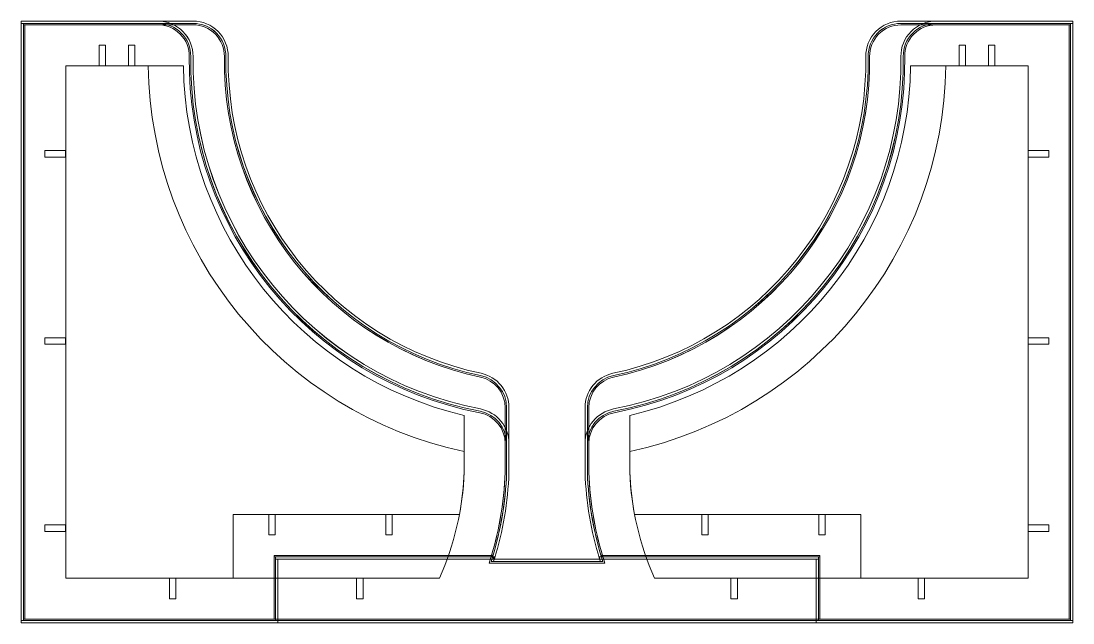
# Model space of a CAD drawing. Header units: millimetres. Extents: x -180 to 180, y -103 to 103.
import ezdxf

# ---------------------------------------------------------------- set-up
doc = ezdxf.new("R2010")
doc.units = ezdxf.units.MM
doc.header["$MEASUREMENT"] = 0
doc.layers.add('Layer 1', color=7, linetype='Continuous')

msp = doc.modelspace()

# ---------------------------------------------------------------- linework, layer by layer
at = {"layer": 'Layer 1', "color": 220, "lineweight": 9}
for points, knots in [([(-179.8, -102.9), (-179.8, -102.9), (-92, -102.9), (-92, -102.9), (-92, -102.9), (-92, -81.1), (-92, -81.1), (-92, -81.1), (-18, -81.1), (-18, -81.1), (-15.044, -71.5041), (-13.3629, -61.5636), (-13, -51.5292), (-13, -51.5292), (-13, -43.9), (-13, -43.9), (-13, -43.9), (-13, -41.5292), (-13, -41.5292), (-13.0025, -35.7686), (-17.0859, -30.8235), (-22.7444, -29.7431), (-80.3464, -18.7457), (-121.7565, 32.1001), (-120.9889, 90.7376), (-120.9475, 93.9501), (-122.1952, 97.0453), (-124.4531, 99.3309), (-126.711, 101.6166), (-129.775, 102.9021), (-132.9878, 102.9), (-132.9878, 102.9), (-179.8, 102.9), (-179.8, 102.9), (-179.8, 102.9), (-179.8, -102.9), (-179.8, -102.9)], [0, 0, 0, 0, 0.08333333, 0.08333333, 0.08333333, 0.16666667, 0.16666667, 0.16666667, 0.25, 0.25, 0.25, 0.33333333, 0.33333333, 0.33333333, 0.41666667, 0.41666667, 0.41666667, 0.5, 0.5, 0.5, 0.58333333, 0.58333333, 0.58333333, 0.66666667, 0.66666667, 0.66666667, 0.75, 0.75, 0.75, 0.83333333, 0.83333333, 0.83333333, 0.91666667, 0.91666667, 0.91666667, 1, 1, 1, 1]), ([(13, -51.5292), (13.3632, -61.5636), (15.0438, -71.5041), (18, -81.1), (18, -81.1), (-18, -81.1), (-18, -81.1), (-15.044, -71.5041), (-13.3629, -61.5636), (-13, -51.5292), (-13, -51.5292), (-13, -43.9), (-13, -43.9), (-13, -43.9), (-13, -29.2892), (-13, -29.2892), (-13.0024, -23.6144), (-16.9678, -18.7183), (-22.5207, -17.5481), (-73.5028, -6.8051), (-109.7406, 38.6253), (-108.9879, 90.7215), (-108.9422, 93.9368), (-110.188, 97.036), (-112.4463, 99.3252), (-114.7045, 101.6144), (-117.771, 102.9021), (-120.9866, 102.9), (-120.9866, 102.9), (-179.8, 102.9), (-179.8, 102.9), (-179.8, 102.9), (-179.8, -102.9), (-179.8, -102.9), (-179.8, -102.9), (179.8, -102.9), (179.8, -102.9), (179.8, -102.9), (179.8, 102.9), (179.8, 102.9), (179.8, 102.9), (120.9866, 102.9), (120.9866, 102.9), (117.771, 102.8979), (114.6906, 101.6062), (112.4353, 99.3141), (110.18, 97.022), (108.938, 93.9367), (108.9879, 90.7215), (109.7853, 38.6259), (73.4935, -6.7614), (22.5207, -17.5481), (16.9688, -18.7229), (12.9976, -23.6144), (13, -29.2892), (13, -29.2892), (13, -43.9), (13, -43.9), (13, -43.9), (13, -51.5292), (13, -51.5292)], [0, 0, 0, 0, 0.05, 0.05, 0.05, 0.1, 0.1, 0.1, 0.15, 0.15, 0.15, 0.2, 0.2, 0.2, 0.25, 0.25, 0.25, 0.3, 0.3, 0.3, 0.35, 0.35, 0.35, 0.4, 0.4, 0.4, 0.45, 0.45, 0.45, 0.5, 0.5, 0.5, 0.55, 0.55, 0.55, 0.6, 0.6, 0.6, 0.65, 0.65, 0.65, 0.7, 0.7, 0.7, 0.75, 0.75, 0.75, 0.8, 0.8, 0.8, 0.85, 0.85, 0.85, 0.9, 0.9, 0.9, 0.95, 0.95, 0.95, 1, 1, 1, 1]), ([(13.8, -51.5147), (14.1749, -61.8372), (15.9537, -72.058), (19.089, -81.9), (19.089, -81.9), (-19.089, -81.9), (-19.089, -81.9), (-15.954, -72.0579), (-14.1747, -61.8372), (-13.8, -51.5147), (-13.8, -51.5147), (-13.8, -43.9), (-13.8, -43.9), (-13.8, -43.9), (-13.8, -29.2892), (-13.8, -29.2892), (-13.8022, -23.9927), (-17.5033, -19.423), (-22.686, -18.3308), (-74.0422, -7.509), (-110.5461, 38.2548), (-109.7879, 90.7334), (-109.7452, 93.7343), (-110.9079, 96.627), (-113.0156, 98.7635), (-115.1234, 100.9001), (-117.9854, 102.102), (-120.9866, 102.1), (-120.9866, 102.1), (-179, 102.1), (-179, 102.1), (-179, 102.1), (-179, -102.1), (-179, -102.1), (-179, -102.1), (179, -102.1), (179, -102.1), (179, -102.1), (179, 102.1), (179, 102.1), (179, 102.1), (120.9866, 102.1), (120.9866, 102.1), (117.9854, 102.098), (115.1103, 100.8924), (113.0054, 98.7531), (110.9004, 96.6139), (109.7413, 93.7343), (109.7879, 90.7334), (110.5911, 38.2555), (74.0329, -7.465), (22.686, -18.3308), (17.5042, -19.4273), (13.7978, -23.9927), (13.8, -29.2892), (13.8, -29.2892), (13.8, -43.9), (13.8, -43.9), (13.8, -43.9), (13.8, -51.5147), (13.8, -51.5147)], [0, 0, 0, 0, 0.05, 0.05, 0.05, 0.1, 0.1, 0.1, 0.15, 0.15, 0.15, 0.2, 0.2, 0.2, 0.25, 0.25, 0.25, 0.3, 0.3, 0.3, 0.35, 0.35, 0.35, 0.4, 0.4, 0.4, 0.45, 0.45, 0.45, 0.5, 0.5, 0.5, 0.55, 0.55, 0.55, 0.6, 0.6, 0.6, 0.65, 0.65, 0.65, 0.7, 0.7, 0.7, 0.75, 0.75, 0.75, 0.8, 0.8, 0.8, 0.85, 0.85, 0.85, 0.9, 0.9, 0.9, 0.95, 0.95, 0.95, 1, 1, 1, 1]), ([(-179, -102.1), (-179, -102.1), (-92.8, -102.1), (-92.8, -102.1), (-92.8, -102.1), (-92.8, -80.3), (-92.8, -80.3), (-92.8, -80.3), (-18.5923, -80.3), (-18.5923, -80.3), (-15.765, -70.9498), (-14.1543, -61.2766), (-13.8, -51.5147), (-13.8, -51.5147), (-13.8, -43.9), (-13.8, -43.9), (-13.8, -43.9), (-13.8, -41.5292), (-13.8, -41.5292), (-13.8023, -36.1526), (-17.6135, -31.5372), (-22.8947, -30.5289), (-80.8776, -19.4587), (-122.5615, 31.7233), (-121.7888, 90.7484), (-121.7502, 93.7468), (-122.9148, 96.6356), (-125.0221, 98.7689), (-127.1294, 100.9021), (-129.9892, 102.1019), (-132.9878, 102.1), (-132.9878, 102.1), (-179, 102.1), (-179, 102.1), (-179, 102.1), (-179, -102.1), (-179, -102.1)], [0, 0, 0, 0, 0.08333333, 0.08333333, 0.08333333, 0.16666667, 0.16666667, 0.16666667, 0.25, 0.25, 0.25, 0.33333333, 0.33333333, 0.33333333, 0.41666667, 0.41666667, 0.41666667, 0.5, 0.5, 0.5, 0.58333333, 0.58333333, 0.58333333, 0.66666667, 0.66666667, 0.66666667, 0.75, 0.75, 0.75, 0.83333333, 0.83333333, 0.83333333, 0.91666667, 0.91666667, 0.91666667, 1, 1, 1, 1]), ([(-178.5, -101.6), (-178.5, -101.6), (-93.3, -101.6), (-93.3, -101.6), (-93.3, -101.6), (-93.3, -79.8), (-93.3, -79.8), (-93.3, -79.8), (-18.9641, -79.8), (-18.9641, -79.8), (-16.2161, -70.6036), (-14.6489, -61.0974), (-14.3, -51.5056), (-14.3, -51.5056), (-14.3, -43.9), (-14.3, -43.9), (-14.3, -43.9), (-14.3, -41.5292), (-14.3, -41.5292), (-14.3022, -36.3926), (-17.9433, -31.9833), (-22.9887, -31.0199), (-81.2096, -19.9044), (-123.0646, 31.4877), (-122.2888, 90.7552), (-122.2519, 93.6197), (-123.3644, 96.3795), (-125.3777, 98.4176), (-127.3909, 100.4556), (-130.1231, 101.6019), (-132.9878, 101.6), (-132.9878, 101.6), (-178.5, 101.6), (-178.5, 101.6), (-178.5, 101.6), (-178.5, -101.6), (-178.5, -101.6)], [0, 0, 0, 0, 0.08333333, 0.08333333, 0.08333333, 0.16666667, 0.16666667, 0.16666667, 0.25, 0.25, 0.25, 0.33333333, 0.33333333, 0.33333333, 0.41666667, 0.41666667, 0.41666667, 0.5, 0.5, 0.5, 0.58333333, 0.58333333, 0.58333333, 0.66666667, 0.66666667, 0.66666667, 0.75, 0.75, 0.75, 0.83333333, 0.83333333, 0.83333333, 0.91666667, 0.91666667, 0.91666667, 1, 1, 1, 1]), ([(-178.5, -101.6), (-178.5, -101.6), (-93.3, -101.6), (-93.3, -101.6), (-93.3, -101.6), (-93.3, -79.8), (-93.3, -79.8), (-93.3, -79.8), (-18.9641, -79.8), (-18.9641, -79.8), (-16.2161, -70.6036), (-14.6489, -61.0974), (-14.3, -51.5056), (-14.3, -51.5056), (-14.3, -43.9), (-14.3, -43.9), (-14.3, -43.9), (-14.3, -41.5292), (-14.3, -41.5292), (-14.3022, -36.3926), (-17.9433, -31.9833), (-22.9887, -31.0199), (-81.2096, -19.9044), (-123.0646, 31.4877), (-122.2888, 90.7552), (-122.2519, 93.6197), (-123.3644, 96.3795), (-125.3777, 98.4176), (-127.3909, 100.4556), (-130.1231, 101.6019), (-132.9878, 101.6), (-132.9878, 101.6), (-178.5, 101.6), (-178.5, 101.6), (-178.5, 101.6), (-178.5, -101.6), (-178.5, -101.6)], [0, 0, 0, 0, 0.08333333, 0.08333333, 0.08333333, 0.16666667, 0.16666667, 0.16666667, 0.25, 0.25, 0.25, 0.33333333, 0.33333333, 0.33333333, 0.41666667, 0.41666667, 0.41666667, 0.5, 0.5, 0.5, 0.58333333, 0.58333333, 0.58333333, 0.66666667, 0.66666667, 0.66666667, 0.75, 0.75, 0.75, 0.83333333, 0.83333333, 0.83333333, 0.91666667, 0.91666667, 0.91666667, 1, 1, 1, 1]), ([(14.3, -51.5056), (14.6823, -62.0089), (16.5245, -72.4051), (19.7752, -82.4), (19.7752, -82.4), (-19.7752, -82.4), (-19.7752, -82.4), (-16.5248, -72.405), (-14.6821, -62.0089), (-14.3, -51.5056), (-14.3, -51.5056), (-14.3, -43.9), (-14.3, -43.9), (-14.3, -43.9), (-14.3, -29.2892), (-14.3, -29.2892), (-14.3021, -24.2291), (-17.838, -19.8634), (-22.7893, -18.82), (-74.3794, -7.949), (-111.0495, 38.0233), (-110.2878, 90.7408), (-110.247, 93.6078), (-111.3578, 96.3713), (-113.3715, 98.4125), (-115.3851, 100.4536), (-118.1194, 101.6019), (-120.9866, 101.6), (-120.9866, 101.6), (-178.5, 101.6), (-178.5, 101.6), (-178.5, 101.6), (-178.5, -101.6), (-178.5, -101.6), (-178.5, -101.6), (178.5, -101.6), (178.5, -101.6), (178.5, -101.6), (178.5, 101.6), (178.5, 101.6), (178.5, 101.6), (120.9866, 101.6), (120.9866, 101.6), (118.1194, 101.5981), (115.3727, 100.4463), (113.3617, 98.4025), (111.3507, 96.3588), (110.2433, 93.6077), (110.2878, 90.7408), (111.0947, 38.0239), (74.37, -7.9047), (22.7893, -18.82), (17.8389, -19.8675), (14.2979, -24.2291), (14.3, -29.2892), (14.3, -29.2892), (14.3, -43.9), (14.3, -43.9), (14.3, -43.9), (14.3, -51.5056), (14.3, -51.5056)], [0, 0, 0, 0, 0.05, 0.05, 0.05, 0.1, 0.1, 0.1, 0.15, 0.15, 0.15, 0.2, 0.2, 0.2, 0.25, 0.25, 0.25, 0.3, 0.3, 0.3, 0.35, 0.35, 0.35, 0.4, 0.4, 0.4, 0.45, 0.45, 0.45, 0.5, 0.5, 0.5, 0.55, 0.55, 0.55, 0.6, 0.6, 0.6, 0.65, 0.65, 0.65, 0.7, 0.7, 0.7, 0.75, 0.75, 0.75, 0.8, 0.8, 0.8, 0.85, 0.85, 0.85, 0.9, 0.9, 0.9, 0.95, 0.95, 0.95, 1, 1, 1, 1]), ([(22.7444, -29.7431), (17.0869, -30.8284), (12.9975, -35.7686), (13, -41.5292), (13, -41.5292), (13, -43.9), (13, -43.9), (13, -43.9), (13, -51.5292), (13, -51.5292), (13.3632, -61.5636), (15.0438, -71.5041), (18, -81.1), (18, -81.1), (92, -81.1), (92, -81.1), (92, -81.1), (92, -102.9), (92, -102.9), (92, -102.9), (179.8, -102.9), (179.8, -102.9), (179.8, -102.9), (179.8, 102.9), (179.8, 102.9), (179.8, 102.9), (132.9878, 102.9), (132.9878, 102.9), (129.775, 102.8979), (126.697, 101.6084), (124.4422, 99.3198), (122.1873, 97.0313), (120.9434, 93.9501), (120.9889, 90.7376), (121.8086, 32.1008), (80.3366, -18.6945), (22.7444, -29.7431)], [0, 0, 0, 0, 0.08333333, 0.08333333, 0.08333333, 0.16666667, 0.16666667, 0.16666667, 0.25, 0.25, 0.25, 0.33333333, 0.33333333, 0.33333333, 0.41666667, 0.41666667, 0.41666667, 0.5, 0.5, 0.5, 0.58333333, 0.58333333, 0.58333333, 0.66666667, 0.66666667, 0.66666667, 0.75, 0.75, 0.75, 0.83333333, 0.83333333, 0.83333333, 0.91666667, 0.91666667, 0.91666667, 1, 1, 1, 1]), ([(22.8947, -30.5289), (17.6144, -31.5418), (13.7977, -36.1526), (13.8, -41.5292), (13.8, -41.5292), (13.8, -43.9), (13.8, -43.9), (13.8, -43.9), (13.8, -51.5147), (13.8, -51.5147), (14.1545, -61.2766), (15.7648, -70.9498), (18.5923, -80.3), (18.5923, -80.3), (92.8, -80.3), (92.8, -80.3), (92.8, -80.3), (92.8, -102.1), (92.8, -102.1), (92.8, -102.1), (179, -102.1), (179, -102.1), (179, -102.1), (179, 102.1), (179, 102.1), (179, 102.1), (132.9878, 102.1), (132.9878, 102.1), (129.9892, 102.0981), (127.1164, 100.8945), (125.0119, 98.7585), (122.9073, 96.6225), (121.7463, 93.7467), (121.7888, 90.7484), (122.614, 31.724), (80.8678, -19.4072), (22.8947, -30.5289)], [0, 0, 0, 0, 0.08333333, 0.08333333, 0.08333333, 0.16666667, 0.16666667, 0.16666667, 0.25, 0.25, 0.25, 0.33333333, 0.33333333, 0.33333333, 0.41666667, 0.41666667, 0.41666667, 0.5, 0.5, 0.5, 0.58333333, 0.58333333, 0.58333333, 0.66666667, 0.66666667, 0.66666667, 0.75, 0.75, 0.75, 0.83333333, 0.83333333, 0.83333333, 0.91666667, 0.91666667, 0.91666667, 1, 1, 1, 1]), ([(22.9887, -31.0199), (17.9441, -31.9876), (14.2978, -36.3926), (14.3, -41.5292), (14.3, -41.5292), (14.3, -43.9), (14.3, -43.9), (14.3, -43.9), (14.3, -51.5056), (14.3, -51.5056), (14.6491, -61.0974), (16.2159, -70.6037), (18.9641, -79.8), (18.9641, -79.8), (93.3, -79.8), (93.3, -79.8), (93.3, -79.8), (93.3, -101.6), (93.3, -101.6), (93.3, -101.6), (178.5, -101.6), (178.5, -101.6), (178.5, -101.6), (178.5, 101.6), (178.5, 101.6), (178.5, 101.6), (132.9878, 101.6), (132.9878, 101.6), (130.1231, 101.5981), (127.3785, 100.4483), (125.3679, 98.4077), (123.3573, 96.367), (122.2482, 93.6197), (122.2888, 90.7552), (123.1173, 31.4885), (81.1997, -19.8526), (22.9887, -31.0199)], [0, 0, 0, 0, 0.08333333, 0.08333333, 0.08333333, 0.16666667, 0.16666667, 0.16666667, 0.25, 0.25, 0.25, 0.33333333, 0.33333333, 0.33333333, 0.41666667, 0.41666667, 0.41666667, 0.5, 0.5, 0.5, 0.58333333, 0.58333333, 0.58333333, 0.66666667, 0.66666667, 0.66666667, 0.75, 0.75, 0.75, 0.83333333, 0.83333333, 0.83333333, 0.91666667, 0.91666667, 0.91666667, 1, 1, 1, 1]), ([(22.9887, -31.0199), (17.9441, -31.9876), (14.2978, -36.3926), (14.3, -41.5292), (14.3, -41.5292), (14.3, -43.9), (14.3, -43.9), (14.3, -43.9), (14.3, -51.5056), (14.3, -51.5056), (14.6491, -61.0974), (16.2159, -70.6037), (18.9641, -79.8), (18.9641, -79.8), (93.3, -79.8), (93.3, -79.8), (93.3, -79.8), (93.3, -101.6), (93.3, -101.6), (93.3, -101.6), (178.5, -101.6), (178.5, -101.6), (178.5, -101.6), (178.5, 101.6), (178.5, 101.6), (178.5, 101.6), (132.9878, 101.6), (132.9878, 101.6), (130.1231, 101.5981), (127.3785, 100.4483), (125.3679, 98.4077), (123.3573, 96.367), (122.2482, 93.6197), (122.2888, 90.7552), (123.1173, 31.4885), (81.1997, -19.8526), (22.9887, -31.0199)], [0, 0, 0, 0, 0.08333333, 0.08333333, 0.08333333, 0.16666667, 0.16666667, 0.16666667, 0.25, 0.25, 0.25, 0.33333333, 0.33333333, 0.33333333, 0.41666667, 0.41666667, 0.41666667, 0.5, 0.5, 0.5, 0.58333333, 0.58333333, 0.58333333, 0.66666667, 0.66666667, 0.66666667, 0.75, 0.75, 0.75, 0.83333333, 0.83333333, 0.83333333, 0.91666667, 0.91666667, 0.91666667, 1, 1, 1, 1]), ([(-150.9, 87.6), (-150.9, 87.6), (-153.1, 87.6), (-153.1, 87.6), (-153.1, 87.6), (-153.1, 94.6), (-153.1, 94.6), (-153.1, 94.6), (-150.9, 94.6), (-150.9, 94.6), (-150.9, 94.6), (-150.9, 87.6), (-150.9, 87.6)], [0, 0, 0, 0, 0.25, 0.25, 0.25, 0.5, 0.5, 0.5, 0.75, 0.75, 0.75, 1, 1, 1, 1]), ([(-140.9, 87.6), (-140.9, 87.6), (-143.1, 87.6), (-143.1, 87.6), (-143.1, 87.6), (-143.1, 94.6), (-143.1, 94.6), (-143.1, 94.6), (-140.9, 94.6), (-140.9, 94.6), (-140.9, 94.6), (-140.9, 87.6), (-140.9, 87.6)], [0, 0, 0, 0, 0.25, 0.25, 0.25, 0.5, 0.5, 0.5, 0.75, 0.75, 0.75, 1, 1, 1, 1]), ([(140.9, 87.6), (140.9, 87.6), (143.1, 87.6), (143.1, 87.6), (143.1, 87.6), (143.1, 94.6), (143.1, 94.6), (143.1, 94.6), (140.9, 94.6), (140.9, 94.6), (140.9, 94.6), (140.9, 87.6), (140.9, 87.6)], [0, 0, 0, 0, 0.25, 0.25, 0.25, 0.5, 0.5, 0.5, 0.75, 0.75, 0.75, 1, 1, 1, 1]), ([(150.9, 87.6), (150.9, 87.6), (153.1, 87.6), (153.1, 87.6), (153.1, 87.6), (153.1, 94.6), (153.1, 94.6), (153.1, 94.6), (150.9, 94.6), (150.9, 94.6), (150.9, 94.6), (150.9, 87.6), (150.9, 87.6)], [0, 0, 0, 0, 0.25, 0.25, 0.25, 0.5, 0.5, 0.5, 0.75, 0.75, 0.75, 1, 1, 1, 1]), ([(-164.5, -87.6), (-164.5, -87.6), (-107.3, -87.6), (-107.3, -87.6), (-107.3, -87.6), (-107.3, -65.8), (-107.3, -65.8), (-107.3, -65.8), (-29.9485, -65.8), (-29.9485, -65.8), (-29.0409, -60.9946), (-28.49, -56.1293), (-28.3, -51.2426), (-28.3, -51.2426), (-28.3, -44.2296), (-28.3, -44.2296), (-90.6909, -31.0133), (-135.564, 23.8288), (-136.2917, 87.6), (-136.2917, 87.6), (-164.5, 87.6), (-164.5, 87.6), (-164.5, 87.6), (-164.5, -87.6), (-164.5, -87.6)], [0, 0, 0, 0, 0.125, 0.125, 0.125, 0.25, 0.25, 0.25, 0.375, 0.375, 0.375, 0.5, 0.5, 0.5, 0.625, 0.625, 0.625, 0.75, 0.75, 0.75, 0.875, 0.875, 0.875, 1, 1, 1, 1]), ([(-36.7401, -87.6), (-31.6513, -76.1225), (-28.7874, -63.7881), (-28.3, -51.2426), (-28.3, -51.2426), (-28.3, -43.9), (-28.3, -43.9), (-28.3, -43.9), (-28.3, -31.9355), (-28.3, -31.9355), (-83.9621, -18.9436), (-123.579, 30.4462), (-124.2909, 87.6), (-124.2909, 87.6), (-164.5, 87.6), (-164.5, 87.6), (-164.5, 87.6), (-164.5, -87.6), (-164.5, -87.6), (-164.5, -87.6), (-36.7401, -87.6), (-36.7401, -87.6)], [0, 0, 0, 0, 0.14285714, 0.14285714, 0.14285714, 0.28571429, 0.28571429, 0.28571429, 0.42857143, 0.42857143, 0.42857143, 0.57142857, 0.57142857, 0.57142857, 0.71428571, 0.71428571, 0.71428571, 0.85714286, 0.85714286, 0.85714286, 1, 1, 1, 1]), ([(28.3, -44.2296), (28.3, -44.2296), (28.3, -51.2426), (28.3, -51.2426), (28.49, -56.1293), (29.0409, -60.9946), (29.9485, -65.8), (29.9485, -65.8), (107.3, -65.8), (107.3, -65.8), (107.3, -65.8), (107.3, -87.6), (107.3, -87.6), (107.3, -87.6), (164.5, -87.6), (164.5, -87.6), (164.5, -87.6), (164.5, 87.6), (164.5, 87.6), (164.5, 87.6), (136.2917, 87.6), (136.2917, 87.6), (135.6158, 23.8283), (90.6801, -30.9626), (28.3, -44.2296)], [0, 0, 0, 0, 0.125, 0.125, 0.125, 0.25, 0.25, 0.25, 0.375, 0.375, 0.375, 0.5, 0.5, 0.5, 0.625, 0.625, 0.625, 0.75, 0.75, 0.75, 0.875, 0.875, 0.875, 1, 1, 1, 1]), ([(28.3, -51.2426), (28.788, -63.7881), (31.6508, -76.1228), (36.7401, -87.6), (36.7401, -87.6), (164.5, -87.6), (164.5, -87.6), (164.5, -87.6), (164.5, 87.6), (164.5, 87.6), (164.5, 87.6), (124.2909, 87.6), (124.2909, 87.6), (123.6234, 30.4457), (83.952, -18.9004), (28.3, -31.9355), (28.3, -31.9355), (28.3, -43.9), (28.3, -43.9), (28.3, -43.9), (28.3, -51.2426), (28.3, -51.2426)], [0, 0, 0, 0, 0.14285714, 0.14285714, 0.14285714, 0.28571429, 0.28571429, 0.28571429, 0.42857143, 0.42857143, 0.42857143, 0.57142857, 0.57142857, 0.57142857, 0.71428571, 0.71428571, 0.71428571, 0.85714286, 0.85714286, 0.85714286, 1, 1, 1, 1]), ([(-171.6463, 58.5965), (-171.6463, 58.5965), (-171.6463, 56.3965), (-171.6463, 56.3965), (-171.6463, 56.3965), (-164.6463, 56.3965), (-164.6463, 56.3965), (-164.6463, 56.3965), (-164.6463, 58.5965), (-164.6463, 58.5965), (-164.6463, 58.5965), (-171.6463, 58.5965), (-171.6463, 58.5965)], [0, 0, 0, 0, 0.25, 0.25, 0.25, 0.5, 0.5, 0.5, 0.75, 0.75, 0.75, 1, 1, 1, 1]), ([(-171.6463, 58.5965), (-171.6463, 58.5965), (-171.6463, 56.3965), (-171.6463, 56.3965), (-171.6463, 56.3965), (-164.6463, 56.3965), (-164.6463, 56.3965), (-164.6463, 56.3965), (-164.6463, 58.5965), (-164.6463, 58.5965), (-164.6463, 58.5965), (-171.6463, 58.5965), (-171.6463, 58.5965)], [0, 0, 0, 0, 0.25, 0.25, 0.25, 0.5, 0.5, 0.5, 0.75, 0.75, 0.75, 1, 1, 1, 1]), ([(171.5, 58.5965), (171.5, 58.5965), (171.5, 56.3965), (171.5, 56.3965), (171.5, 56.3965), (164.5, 56.3965), (164.5, 56.3965), (164.5, 56.3965), (164.5, 58.5965), (164.5, 58.5965), (164.5, 58.5965), (171.5, 58.5965), (171.5, 58.5965)], [0, 0, 0, 0, 0.25, 0.25, 0.25, 0.5, 0.5, 0.5, 0.75, 0.75, 0.75, 1, 1, 1, 1]), ([(171.5, 58.5965), (171.5, 58.5965), (171.5, 56.3965), (171.5, 56.3965), (171.5, 56.3965), (164.5, 56.3965), (164.5, 56.3965), (164.5, 56.3965), (164.5, 58.5965), (164.5, 58.5965), (164.5, 58.5965), (171.5, 58.5965), (171.5, 58.5965)], [0, 0, 0, 0, 0.25, 0.25, 0.25, 0.5, 0.5, 0.5, 0.75, 0.75, 0.75, 1, 1, 1, 1]), ([(-171.6463, -7.6035), (-171.6463, -7.6035), (-171.6463, -5.4035), (-171.6463, -5.4035), (-171.6463, -5.4035), (-164.6463, -5.4035), (-164.6463, -5.4035), (-164.6463, -5.4035), (-164.6463, -7.6035), (-164.6463, -7.6035), (-164.6463, -7.6035), (-171.6463, -7.6035), (-171.6463, -7.6035)], [0, 0, 0, 0, 0.25, 0.25, 0.25, 0.5, 0.5, 0.5, 0.75, 0.75, 0.75, 1, 1, 1, 1]), ([(-171.6463, -7.6035), (-171.6463, -7.6035), (-171.6463, -5.4035), (-171.6463, -5.4035), (-171.6463, -5.4035), (-164.6463, -5.4035), (-164.6463, -5.4035), (-164.6463, -5.4035), (-164.6463, -7.6035), (-164.6463, -7.6035), (-164.6463, -7.6035), (-171.6463, -7.6035), (-171.6463, -7.6035)], [0, 0, 0, 0, 0.25, 0.25, 0.25, 0.5, 0.5, 0.5, 0.75, 0.75, 0.75, 1, 1, 1, 1]), ([(171.5, -7.6035), (171.5, -7.6035), (171.5, -5.4035), (171.5, -5.4035), (171.5, -5.4035), (164.5, -5.4035), (164.5, -5.4035), (164.5, -5.4035), (164.5, -7.6035), (164.5, -7.6035), (164.5, -7.6035), (171.5, -7.6035), (171.5, -7.6035)], [0, 0, 0, 0, 0.25, 0.25, 0.25, 0.5, 0.5, 0.5, 0.75, 0.75, 0.75, 1, 1, 1, 1]), ([(171.5, -7.6035), (171.5, -7.6035), (171.5, -5.4035), (171.5, -5.4035), (171.5, -5.4035), (164.5, -5.4035), (164.5, -5.4035), (164.5, -5.4035), (164.5, -7.6035), (164.5, -7.6035), (164.5, -7.6035), (171.5, -7.6035), (171.5, -7.6035)], [0, 0, 0, 0, 0.25, 0.25, 0.25, 0.5, 0.5, 0.5, 0.75, 0.75, 0.75, 1, 1, 1, 1]), ([(-92.9, -72.8), (-92.9, -72.8), (-95.1, -72.8), (-95.1, -72.8), (-95.1, -72.8), (-95.1, -65.8), (-95.1, -65.8), (-95.1, -65.8), (-92.9, -65.8), (-92.9, -65.8), (-92.9, -65.8), (-92.9, -72.8), (-92.9, -72.8)], [0, 0, 0, 0, 0.25, 0.25, 0.25, 0.5, 0.5, 0.5, 0.75, 0.75, 0.75, 1, 1, 1, 1]), ([(-52.9, -72.8), (-52.9, -72.8), (-55.1, -72.8), (-55.1, -72.8), (-55.1, -72.8), (-55.1, -65.8), (-55.1, -65.8), (-55.1, -65.8), (-52.9, -65.8), (-52.9, -65.8), (-52.9, -65.8), (-52.9, -72.8), (-52.9, -72.8)], [0, 0, 0, 0, 0.25, 0.25, 0.25, 0.5, 0.5, 0.5, 0.75, 0.75, 0.75, 1, 1, 1, 1]), ([(52.9, -72.8), (52.9, -72.8), (55.1, -72.8), (55.1, -72.8), (55.1, -72.8), (55.1, -65.8), (55.1, -65.8), (55.1, -65.8), (52.9, -65.8), (52.9, -65.8), (52.9, -65.8), (52.9, -72.8), (52.9, -72.8)], [0, 0, 0, 0, 0.25, 0.25, 0.25, 0.5, 0.5, 0.5, 0.75, 0.75, 0.75, 1, 1, 1, 1]), ([(92.9, -72.8), (92.9, -72.8), (95.1, -72.8), (95.1, -72.8), (95.1, -72.8), (95.1, -65.8), (95.1, -65.8), (95.1, -65.8), (92.9, -65.8), (92.9, -65.8), (92.9, -65.8), (92.9, -72.8), (92.9, -72.8)], [0, 0, 0, 0, 0.25, 0.25, 0.25, 0.5, 0.5, 0.5, 0.75, 0.75, 0.75, 1, 1, 1, 1]), ([(-171.6463, -71.6035), (-171.6463, -71.6035), (-171.6463, -69.4035), (-171.6463, -69.4035), (-171.6463, -69.4035), (-164.6463, -69.4035), (-164.6463, -69.4035), (-164.6463, -69.4035), (-164.6463, -71.6035), (-164.6463, -71.6035), (-164.6463, -71.6035), (-171.6463, -71.6035), (-171.6463, -71.6035)], [0, 0, 0, 0, 0.25, 0.25, 0.25, 0.5, 0.5, 0.5, 0.75, 0.75, 0.75, 1, 1, 1, 1]), ([(-171.6463, -71.6035), (-171.6463, -71.6035), (-171.6463, -69.4035), (-171.6463, -69.4035), (-171.6463, -69.4035), (-164.6463, -69.4035), (-164.6463, -69.4035), (-164.6463, -69.4035), (-164.6463, -71.6035), (-164.6463, -71.6035), (-164.6463, -71.6035), (-171.6463, -71.6035), (-171.6463, -71.6035)], [0, 0, 0, 0, 0.25, 0.25, 0.25, 0.5, 0.5, 0.5, 0.75, 0.75, 0.75, 1, 1, 1, 1]), ([(171.5, -71.6035), (171.5, -71.6035), (171.5, -69.4035), (171.5, -69.4035), (171.5, -69.4035), (164.5, -69.4035), (164.5, -69.4035), (164.5, -69.4035), (164.5, -71.6035), (164.5, -71.6035), (164.5, -71.6035), (171.5, -71.6035), (171.5, -71.6035)], [0, 0, 0, 0, 0.25, 0.25, 0.25, 0.5, 0.5, 0.5, 0.75, 0.75, 0.75, 1, 1, 1, 1]), ([(171.5, -71.6035), (171.5, -71.6035), (171.5, -69.4035), (171.5, -69.4035), (171.5, -69.4035), (164.5, -69.4035), (164.5, -69.4035), (164.5, -69.4035), (164.5, -71.6035), (164.5, -71.6035), (164.5, -71.6035), (171.5, -71.6035), (171.5, -71.6035)], [0, 0, 0, 0, 0.25, 0.25, 0.25, 0.5, 0.5, 0.5, 0.75, 0.75, 0.75, 1, 1, 1, 1]), ([(-126.9, -94.6), (-126.9, -94.6), (-129.1, -94.6), (-129.1, -94.6), (-129.1, -94.6), (-129.1, -87.6), (-129.1, -87.6), (-129.1, -87.6), (-126.9, -87.6), (-126.9, -87.6), (-126.9, -87.6), (-126.9, -94.6), (-126.9, -94.6)], [0, 0, 0, 0, 0.25, 0.25, 0.25, 0.5, 0.5, 0.5, 0.75, 0.75, 0.75, 1, 1, 1, 1]), ([(-126.9, -94.6), (-126.9, -94.6), (-129.1, -94.6), (-129.1, -94.6), (-129.1, -94.6), (-129.1, -87.6), (-129.1, -87.6), (-129.1, -87.6), (-126.9, -87.6), (-126.9, -87.6), (-126.9, -87.6), (-126.9, -94.6), (-126.9, -94.6)], [0, 0, 0, 0, 0.25, 0.25, 0.25, 0.5, 0.5, 0.5, 0.75, 0.75, 0.75, 1, 1, 1, 1]), ([(-62.9, -94.6), (-62.9, -94.6), (-65.1, -94.6), (-65.1, -94.6), (-65.1, -94.6), (-65.1, -87.6), (-65.1, -87.6), (-65.1, -87.6), (-62.9, -87.6), (-62.9, -87.6), (-62.9, -87.6), (-62.9, -94.6), (-62.9, -94.6)], [0, 0, 0, 0, 0.25, 0.25, 0.25, 0.5, 0.5, 0.5, 0.75, 0.75, 0.75, 1, 1, 1, 1]), ([(62.9, -94.6), (62.9, -94.6), (65.1, -94.6), (65.1, -94.6), (65.1, -94.6), (65.1, -87.6), (65.1, -87.6), (65.1, -87.6), (62.9, -87.6), (62.9, -87.6), (62.9, -87.6), (62.9, -94.6), (62.9, -94.6)], [0, 0, 0, 0, 0.25, 0.25, 0.25, 0.5, 0.5, 0.5, 0.75, 0.75, 0.75, 1, 1, 1, 1]), ([(126.9, -94.6), (126.9, -94.6), (129.1, -94.6), (129.1, -94.6), (129.1, -94.6), (129.1, -87.6), (129.1, -87.6), (129.1, -87.6), (126.9, -87.6), (126.9, -87.6), (126.9, -87.6), (126.9, -94.6), (126.9, -94.6)], [0, 0, 0, 0, 0.25, 0.25, 0.25, 0.5, 0.5, 0.5, 0.75, 0.75, 0.75, 1, 1, 1, 1]), ([(126.9, -94.6), (126.9, -94.6), (129.1, -94.6), (129.1, -94.6), (129.1, -94.6), (129.1, -87.6), (129.1, -87.6), (129.1, -87.6), (126.9, -87.6), (126.9, -87.6), (126.9, -87.6), (126.9, -94.6), (126.9, -94.6)], [0, 0, 0, 0, 0.25, 0.25, 0.25, 0.5, 0.5, 0.5, 0.75, 0.75, 0.75, 1, 1, 1, 1])]:
    msp.add_open_spline(points, degree=3, knots=knots, dxfattribs=at)
at = {"layer": 'Layer 1', "color": 2, "lineweight": 9}
for points, knots in [([(-18.5923, -80.3), (-15.765, -70.9498), (-14.1543, -61.2766), (-13.8, -51.5147), (-13.8, -51.5147), (-13.8, -43.9), (-13.8, -43.9), (-13.8, -43.9), (-13.8, -41.5292), (-13.8, -41.5292), (-13.8023, -36.1526), (-17.6135, -31.5372), (-22.8947, -30.5289), (-80.8776, -19.4587), (-122.5615, 31.7233), (-121.7888, 90.7484), (-121.7502, 93.7468), (-122.9148, 96.6356), (-125.0221, 98.7689), (-127.1294, 100.9021), (-129.9892, 102.1019), (-132.9878, 102.1), (-132.9878, 102.1), (-179, 102.1), (-179, 102.1), (-179, 102.1), (-179.8, 102.1), (-179.8, 102.1), (-179.8, 102.1), (-179.8, 102.9), (-179.8, 102.9), (-179.8, 102.9), (-132.9878, 102.9), (-132.9878, 102.9), (-129.7791, 102.9021), (-126.7034, 101.6182), (-124.4485, 99.3355), (-122.1935, 97.0528), (-120.9476, 93.946), (-120.9889, 90.7376), (-121.7574, 32.038), (-80.4075, -18.734), (-22.7444, -29.7431), (-17.0918, -30.8224), (-13.0025, -35.7746), (-13, -41.5292), (-13, -41.5292), (-13, -43.9), (-13, -43.9), (-13, -43.9), (-13, -51.5292), (-13, -51.5292), (-13.3629, -61.5619), (-15.0445, -71.5057), (-18, -81.1), (-18, -81.1), (-18.5923, -80.3), (-18.5923, -80.3)], [0, 0, 0, 0, 0.05263158, 0.05263158, 0.05263158, 0.10526316, 0.10526316, 0.10526316, 0.15789474, 0.15789474, 0.15789474, 0.21052632, 0.21052632, 0.21052632, 0.26315789, 0.26315789, 0.26315789, 0.31578947, 0.31578947, 0.31578947, 0.36842105, 0.36842105, 0.36842105, 0.42105263, 0.42105263, 0.42105263, 0.47368421, 0.47368421, 0.47368421, 0.52631579, 0.52631579, 0.52631579, 0.57894737, 0.57894737, 0.57894737, 0.63157895, 0.63157895, 0.63157895, 0.68421053, 0.68421053, 0.68421053, 0.73684211, 0.73684211, 0.73684211, 0.78947368, 0.78947368, 0.78947368, 0.84210526, 0.84210526, 0.84210526, 0.89473684, 0.89473684, 0.89473684, 0.94736842, 0.94736842, 0.94736842, 1, 1, 1, 1]), ([(-22.686, -18.3308), (-17.5086, -19.4219), (-13.8022, -23.9981), (-13.8, -29.2892), (-13.8, -29.2892), (-13.8, -43.9), (-13.8, -43.9), (-13.8, -43.9), (-13.8, -51.5147), (-13.8, -51.5147), (-14.1746, -61.8355), (-15.9545, -72.0596), (-19.089, -81.9), (-19.089, -81.9), (19.089, -81.9), (19.089, -81.9), (15.9543, -72.0597), (14.1749, -61.8355), (13.8, -51.5147), (13.8, -51.5147), (13.8, -43.9), (13.8, -43.9), (13.8, -43.9), (13.8, -29.2892), (13.8, -29.2892), (13.7978, -23.9981), (17.5095, -19.4262), (22.686, -18.3308), (74.0864, -7.4537), (110.5919, 38.2008), (109.7879, 90.7334), (109.7413, 93.7304), (110.8988, 96.6209), (113.001, 98.7574), (115.1033, 100.894), (117.9892, 102.098), (120.9866, 102.1), (120.9866, 102.1), (179, 102.1), (179, 102.1), (179, 102.1), (179.8, 102.1), (179.8, 102.1), (179.8, 102.1), (179.8, 102.9), (179.8, 102.9), (179.8, 102.9), (120.9866, 102.9), (120.9866, 102.9), (117.771, 102.8979), (114.6906, 101.6062), (112.4353, 99.3141), (110.18, 97.022), (108.938, 93.9367), (108.9879, 90.7215), (109.7853, 38.6259), (73.4935, -6.7614), (22.5207, -17.5481), (16.9688, -18.7229), (12.9976, -23.6144), (13, -29.2892), (13, -29.2892), (13, -43.9), (13, -43.9), (13, -43.9), (13, -51.5292), (13, -51.5292), (13.3632, -61.5636), (15.0438, -71.5041), (18, -81.1), (18, -81.1), (-18, -81.1), (-18, -81.1), (-15.044, -71.5041), (-13.3629, -61.5636), (-13, -51.5292), (-13, -51.5292), (-13, -43.9), (-13, -43.9), (-13, -43.9), (-13, -29.2892), (-13, -29.2892), (-13.0024, -23.6144), (-16.9678, -18.7183), (-22.5207, -17.5481), (-73.5028, -6.8051), (-109.7406, 38.6253), (-108.9879, 90.7215), (-108.9422, 93.9368), (-110.188, 97.036), (-112.4463, 99.3252), (-114.7045, 101.6144), (-117.771, 102.9021), (-120.9866, 102.9), (-120.9866, 102.9), (-179.8, 102.9), (-179.8, 102.9), (-179.8, 102.9), (-179.8, 102.1), (-179.8, 102.1), (-179.8, 102.1), (-179, 102.1), (-179, 102.1), (-179, 102.1), (-120.9866, 102.1), (-120.9866, 102.1), (-117.9892, 102.102), (-115.1163, 100.9016), (-113.0113, 98.7678), (-110.9062, 96.634), (-109.7452, 93.7305), (-109.7879, 90.7334), (-110.5469, 38.2001), (-74.0957, -7.4977), (-22.686, -18.3308)], [0, 0, 0, 0, 0.02631579, 0.02631579, 0.02631579, 0.05263158, 0.05263158, 0.05263158, 0.07894737, 0.07894737, 0.07894737, 0.10526316, 0.10526316, 0.10526316, 0.13157895, 0.13157895, 0.13157895, 0.15789474, 0.15789474, 0.15789474, 0.18421053, 0.18421053, 0.18421053, 0.21052632, 0.21052632, 0.21052632, 0.23684211, 0.23684211, 0.23684211, 0.26315789, 0.26315789, 0.26315789, 0.28947368, 0.28947368, 0.28947368, 0.31578947, 0.31578947, 0.31578947, 0.34210526, 0.34210526, 0.34210526, 0.36842105, 0.36842105, 0.36842105, 0.39473684, 0.39473684, 0.39473684, 0.42105263, 0.42105263, 0.42105263, 0.44736842, 0.44736842, 0.44736842, 0.47368421, 0.47368421, 0.47368421, 0.5, 0.5, 0.5, 0.52631579, 0.52631579, 0.52631579, 0.55263158, 0.55263158, 0.55263158, 0.57894737, 0.57894737, 0.57894737, 0.60526316, 0.60526316, 0.60526316, 0.63157895, 0.63157895, 0.63157895, 0.65789474, 0.65789474, 0.65789474, 0.68421053, 0.68421053, 0.68421053, 0.71052632, 0.71052632, 0.71052632, 0.73684211, 0.73684211, 0.73684211, 0.76315789, 0.76315789, 0.76315789, 0.78947368, 0.78947368, 0.78947368, 0.81578947, 0.81578947, 0.81578947, 0.84210526, 0.84210526, 0.84210526, 0.86842105, 0.86842105, 0.86842105, 0.89473684, 0.89473684, 0.89473684, 0.92105263, 0.92105263, 0.92105263, 0.94736842, 0.94736842, 0.94736842, 0.97368421, 0.97368421, 0.97368421, 1, 1, 1, 1]), ([(-179.8, 102.1), (-179.8, 102.1), (-179, 102.1), (-179, 102.1), (-179, 102.1), (-179, -102.1), (-179, -102.1), (-179, -102.1), (-179.8, -102.1), (-179.8, -102.1), (-179.8, -102.1), (-179.8, 102.1), (-179.8, 102.1)], [0, 0, 0, 0, 0.25, 0.25, 0.25, 0.5, 0.5, 0.5, 0.75, 0.75, 0.75, 1, 1, 1, 1]), ([(-179, -102.1), (-179, -102.1), (-179.8, -102.1), (-179.8, -102.1), (-179.8, -102.1), (-179.8, 102.1), (-179.8, 102.1), (-179.8, 102.1), (-179, 102.1), (-179, 102.1), (-179, 102.1), (-179, -102.1), (-179, -102.1)], [0, 0, 0, 0, 0.25, 0.25, 0.25, 0.5, 0.5, 0.5, 0.75, 0.75, 0.75, 1, 1, 1, 1]), ([(18, -81.1), (18, -81.1), (18, -80.3), (18, -80.3), (18, -80.3), (18.5923, -80.3), (18.5923, -80.3), (15.7652, -70.9514), (14.1545, -61.275), (13.8, -51.5147), (13.8, -51.5147), (13.8, -43.9), (13.8, -43.9), (13.8, -43.9), (13.8, -41.5292), (13.8, -41.5292), (13.7977, -36.1582), (17.6199, -31.5407), (22.8947, -30.5289), (80.9293, -19.3954), (122.6148, 31.6614), (121.7888, 90.7484), (121.7464, 93.7429), (122.9057, 96.6295), (125.0075, 98.7628), (127.1094, 100.8961), (129.993, 102.0981), (132.9878, 102.1), (132.9878, 102.1), (179, 102.1), (179, 102.1), (179, 102.1), (179.8, 102.1), (179.8, 102.1), (179.8, 102.1), (179.8, 102.9), (179.8, 102.9), (179.8, 102.9), (132.9878, 102.9), (132.9878, 102.9), (129.775, 102.8979), (126.697, 101.6084), (124.4422, 99.3198), (122.1873, 97.0313), (120.9434, 93.9501), (120.9889, 90.7376), (121.8086, 32.1008), (80.3366, -18.6945), (22.7444, -29.7431), (17.0869, -30.8284), (12.9975, -35.7686), (13, -41.5292), (13, -41.5292), (13, -43.9), (13, -43.9), (13, -43.9), (13, -51.5292), (13, -51.5292), (13.3632, -61.5636), (15.0438, -71.5041), (18, -81.1)], [0, 0, 0, 0, 0.05, 0.05, 0.05, 0.1, 0.1, 0.1, 0.15, 0.15, 0.15, 0.2, 0.2, 0.2, 0.25, 0.25, 0.25, 0.3, 0.3, 0.3, 0.35, 0.35, 0.35, 0.4, 0.4, 0.4, 0.45, 0.45, 0.45, 0.5, 0.5, 0.5, 0.55, 0.55, 0.55, 0.6, 0.6, 0.6, 0.65, 0.65, 0.65, 0.7, 0.7, 0.7, 0.75, 0.75, 0.75, 0.8, 0.8, 0.8, 0.85, 0.85, 0.85, 0.9, 0.9, 0.9, 0.95, 0.95, 0.95, 1, 1, 1, 1]), ([(179.8, 102.1), (179.8, 102.1), (179, 102.1), (179, 102.1), (179, 102.1), (179, -102.1), (179, -102.1), (179, -102.1), (179.8, -102.1), (179.8, -102.1), (179.8, -102.1), (179.8, 102.1), (179.8, 102.1)], [0, 0, 0, 0, 0.25, 0.25, 0.25, 0.5, 0.5, 0.5, 0.75, 0.75, 0.75, 1, 1, 1, 1]), ([(179.8, 102.1), (179.8, 102.1), (179, 102.1), (179, 102.1), (179, 102.1), (179, -102.1), (179, -102.1), (179, -102.1), (179.8, -102.1), (179.8, -102.1), (179.8, -102.1), (179.8, 102.1), (179.8, 102.1)], [0, 0, 0, 0, 0.25, 0.25, 0.25, 0.5, 0.5, 0.5, 0.75, 0.75, 0.75, 1, 1, 1, 1]), ([(-92.8, -80.3), (-92.8, -80.3), (-18, -80.3), (-18, -80.3), (-18, -80.3), (-18, -81.1), (-18, -81.1), (-18, -81.1), (-92.8, -81.1), (-92.8, -81.1), (-92.8, -81.1), (-92.8, -80.3), (-92.8, -80.3)], [0, 0, 0, 0, 0.25, 0.25, 0.25, 0.5, 0.5, 0.5, 0.75, 0.75, 0.75, 1, 1, 1, 1]), ([(-92, -102.1), (-92, -102.1), (-92.8, -102.1), (-92.8, -102.1), (-92.8, -102.1), (-92.8, -81.1), (-92.8, -81.1), (-92.8, -81.1), (-92, -81.1), (-92, -81.1), (-92, -81.1), (-92, -102.1), (-92, -102.1)], [0, 0, 0, 0, 0.25, 0.25, 0.25, 0.5, 0.5, 0.5, 0.75, 0.75, 0.75, 1, 1, 1, 1]), ([(92.8, -80.3), (92.8, -80.3), (18, -80.3), (18, -80.3), (18, -80.3), (18, -81.1), (18, -81.1), (18, -81.1), (92.8, -81.1), (92.8, -81.1), (92.8, -81.1), (92.8, -80.3), (92.8, -80.3)], [0, 0, 0, 0, 0.25, 0.25, 0.25, 0.5, 0.5, 0.5, 0.75, 0.75, 0.75, 1, 1, 1, 1]), ([(92.8, -102.1), (92.8, -102.1), (92, -102.1), (92, -102.1), (92, -102.1), (92, -81.1), (92, -81.1), (92, -81.1), (92.8, -81.1), (92.8, -81.1), (92.8, -81.1), (92.8, -102.1), (92.8, -102.1)], [0, 0, 0, 0, 0.25, 0.25, 0.25, 0.5, 0.5, 0.5, 0.75, 0.75, 0.75, 1, 1, 1, 1]), ([(-179.8, -102.1), (-179.8, -102.1), (-92, -102.1), (-92, -102.1), (-92, -102.1), (-92, -102.9), (-92, -102.9), (-92, -102.9), (-179.8, -102.9), (-179.8, -102.9), (-179.8, -102.9), (-179.8, -102.1), (-179.8, -102.1)], [0, 0, 0, 0, 0.25, 0.25, 0.25, 0.5, 0.5, 0.5, 0.75, 0.75, 0.75, 1, 1, 1, 1]), ([(179.8, -102.1), (179.8, -102.1), (-179.8, -102.1), (-179.8, -102.1), (-179.8, -102.1), (-179.8, -102.9), (-179.8, -102.9), (-179.8, -102.9), (179.8, -102.9), (179.8, -102.9), (179.8, -102.9), (179.8, -102.1), (179.8, -102.1)], [0, 0, 0, 0, 0.25, 0.25, 0.25, 0.5, 0.5, 0.5, 0.75, 0.75, 0.75, 1, 1, 1, 1]), ([(179.8, -102.1), (179.8, -102.1), (92, -102.1), (92, -102.1), (92, -102.1), (92, -102.9), (92, -102.9), (92, -102.9), (179.8, -102.9), (179.8, -102.9), (179.8, -102.9), (179.8, -102.1), (179.8, -102.1)], [0, 0, 0, 0, 0.25, 0.25, 0.25, 0.5, 0.5, 0.5, 0.75, 0.75, 0.75, 1, 1, 1, 1])]:
    msp.add_open_spline(points, degree=3, knots=knots, dxfattribs=at)
at = {"layer": 'Layer 1', "color": 5, "lineweight": 9}
msp.add_open_spline([(-179.8, 102.9), (-179.8, 102.9), (-179.8, -102.9), (-179.8, -102.9), (-179.8, -102.9), (179.8, -102.9), (179.8, -102.9), (179.8, -102.9), (179.8, 102.9), (179.8, 102.9)], degree=3, knots=[0, 0, 0, 0, 0.33333333, 0.33333333, 0.33333333, 0.66666667, 0.66666667, 0.66666667, 1, 1, 1, 1], dxfattribs=at)
msp.add_open_spline([(-179.8, 102.9), (-179.8, 102.9), (-179.8, -102.9), (-179.8, -102.9), (-179.8, -102.9), (179.8, -102.9), (179.8, -102.9), (179.8, -102.9), (179.8, 102.9), (179.8, 102.9)], degree=3, knots=[0, 0, 0, 0, 0.33333333, 0.33333333, 0.33333333, 0.66666667, 0.66666667, 0.66666667, 1, 1, 1, 1], dxfattribs=at)
at = {"layer": 'Layer 1', "color": 150, "lineweight": 9}
for points, knots in [([(-179, 101.6), (-179, 101.6), (-120.9866, 101.6), (-120.9866, 101.6), (-118.123, 101.6019), (-115.3784, 100.4551), (-113.3673, 98.4166), (-111.3563, 96.378), (-110.2471, 93.6041), (-110.2878, 90.7408), (-111.0503, 37.9684), (-74.4331, -7.9376), (-22.7893, -18.82), (-17.8431, -19.8624), (-14.3021, -24.2343), (-14.3, -29.2892), (-14.3, -29.2892), (-14.3, -43.9), (-14.3, -43.9), (-14.3, -43.9), (-14.3, -51.5056), (-14.3, -51.5056), (-14.682, -62.0071), (-16.5253, -72.4068), (-19.7752, -82.4), (-19.7752, -82.4), (19.7752, -82.4), (19.7752, -82.4), (16.5251, -72.4069), (14.6823, -62.007), (14.3, -51.5056), (14.3, -51.5056), (14.3, -43.9), (14.3, -43.9), (14.3, -43.9), (14.3, -29.2892), (14.3, -29.2892), (14.2979, -24.2343), (17.8439, -19.8665), (22.7893, -18.82), (74.4238, -7.8934), (111.0955, 37.969), (110.2878, 90.7408), (110.2433, 93.6041), (111.3491, 96.3655), (113.3575, 98.4066), (115.3659, 100.4478), (118.123, 101.5981), (120.9866, 101.6), (120.9866, 101.6), (179, 101.6), (179, 101.6), (179, 101.6), (179, 102.1), (179, 102.1), (179, 102.1), (120.9866, 102.1), (120.9866, 102.1), (117.9854, 102.098), (115.1103, 100.8924), (113.0054, 98.7531), (110.9004, 96.6139), (109.7413, 93.7343), (109.7879, 90.7334), (110.5911, 38.2555), (74.0329, -7.465), (22.686, -18.3308), (17.5042, -19.4273), (13.7978, -23.9927), (13.8, -29.2892), (13.8, -29.2892), (13.8, -43.9), (13.8, -43.9), (13.8, -43.9), (13.8, -51.5147), (13.8, -51.5147), (14.1749, -61.8372), (15.9537, -72.058), (19.089, -81.9), (19.089, -81.9), (-19.089, -81.9), (-19.089, -81.9), (-15.954, -72.0579), (-14.1747, -61.8372), (-13.8, -51.5147), (-13.8, -51.5147), (-13.8, -43.9), (-13.8, -43.9), (-13.8, -43.9), (-13.8, -29.2892), (-13.8, -29.2892), (-13.8022, -23.9927), (-17.5033, -19.423), (-22.686, -18.3308), (-74.0422, -7.509), (-110.5461, 38.2548), (-109.7879, 90.7334), (-109.7452, 93.7343), (-110.9079, 96.627), (-113.0156, 98.7635), (-115.1234, 100.9001), (-117.9854, 102.102), (-120.9866, 102.1), (-120.9866, 102.1), (-179, 102.1), (-179, 102.1), (-179, 102.1), (-179, 101.6), (-179, 101.6)], [0, 0, 0, 0, 0.02777778, 0.02777778, 0.02777778, 0.05555556, 0.05555556, 0.05555556, 0.08333333, 0.08333333, 0.08333333, 0.11111111, 0.11111111, 0.11111111, 0.13888889, 0.13888889, 0.13888889, 0.16666667, 0.16666667, 0.16666667, 0.19444444, 0.19444444, 0.19444444, 0.22222222, 0.22222222, 0.22222222, 0.25, 0.25, 0.25, 0.27777778, 0.27777778, 0.27777778, 0.30555556, 0.30555556, 0.30555556, 0.33333333, 0.33333333, 0.33333333, 0.36111111, 0.36111111, 0.36111111, 0.38888889, 0.38888889, 0.38888889, 0.41666667, 0.41666667, 0.41666667, 0.44444444, 0.44444444, 0.44444444, 0.47222222, 0.47222222, 0.47222222, 0.5, 0.5, 0.5, 0.52777778, 0.52777778, 0.52777778, 0.55555556, 0.55555556, 0.55555556, 0.58333333, 0.58333333, 0.58333333, 0.61111111, 0.61111111, 0.61111111, 0.63888889, 0.63888889, 0.63888889, 0.66666667, 0.66666667, 0.66666667, 0.69444444, 0.69444444, 0.69444444, 0.72222222, 0.72222222, 0.72222222, 0.75, 0.75, 0.75, 0.77777778, 0.77777778, 0.77777778, 0.80555556, 0.80555556, 0.80555556, 0.83333333, 0.83333333, 0.83333333, 0.86111111, 0.86111111, 0.86111111, 0.88888889, 0.88888889, 0.88888889, 0.91666667, 0.91666667, 0.91666667, 0.94444444, 0.94444444, 0.94444444, 0.97222222, 0.97222222, 0.97222222, 1, 1, 1, 1]), ([(-179, 101.6), (-179, 101.6), (-179, 102.1), (-179, 102.1), (-179, 102.1), (-132.9878, 102.1), (-132.9878, 102.1), (-129.993, 102.1019), (-127.1224, 100.9037), (-125.0178, 98.7731), (-122.9131, 96.6426), (-121.7503, 93.743), (-121.7888, 90.7484), (-122.5624, 31.6607), (-80.9391, -19.4469), (-22.8947, -30.5289), (-17.619, -31.5362), (-13.8023, -36.1582), (-13.8, -41.5292), (-13.8, -41.5292), (-13.8, -43.9), (-13.8, -43.9), (-13.8, -43.9), (-13.8, -51.5147), (-13.8, -51.5147), (-14.1543, -61.275), (-15.7654, -70.9513), (-18.5923, -80.3), (-18.5923, -80.3), (-18.9641, -79.8), (-18.9641, -79.8), (-16.2161, -70.6036), (-14.6489, -61.0974), (-14.3, -51.5056), (-14.3, -51.5056), (-14.3, -43.9), (-14.3, -43.9), (-14.3, -43.9), (-14.3, -41.5292), (-14.3, -41.5292), (-14.3022, -36.3926), (-17.9433, -31.9833), (-22.9887, -31.0199), (-81.2096, -19.9044), (-123.0646, 31.4877), (-122.2888, 90.7552), (-122.2519, 93.6197), (-123.3644, 96.3795), (-125.3777, 98.4176), (-127.3909, 100.4556), (-130.1231, 101.6019), (-132.9878, 101.6), (-132.9878, 101.6), (-179, 101.6), (-179, 101.6)], [0, 0, 0, 0, 0.05555556, 0.05555556, 0.05555556, 0.11111111, 0.11111111, 0.11111111, 0.16666667, 0.16666667, 0.16666667, 0.22222222, 0.22222222, 0.22222222, 0.27777778, 0.27777778, 0.27777778, 0.33333333, 0.33333333, 0.33333333, 0.38888889, 0.38888889, 0.38888889, 0.44444444, 0.44444444, 0.44444444, 0.5, 0.5, 0.5, 0.55555556, 0.55555556, 0.55555556, 0.61111111, 0.61111111, 0.61111111, 0.66666667, 0.66666667, 0.66666667, 0.72222222, 0.72222222, 0.72222222, 0.77777778, 0.77777778, 0.77777778, 0.83333333, 0.83333333, 0.83333333, 0.88888889, 0.88888889, 0.88888889, 0.94444444, 0.94444444, 0.94444444, 1, 1, 1, 1]), ([(-93.3, -102.1), (-93.3, -102.1), (-179, -102.1), (-179, -102.1), (-179, -102.1), (-179, 101.6), (-179, 101.6)], [0, 0, 0, 0, 0.5, 0.5, 0.5, 1, 1, 1, 1]), ([(-178.5, -101.6), (-178.5, -101.6), (-179, -101.6), (-179, -101.6), (-179, -101.6), (-179, 101.6), (-179, 101.6), (-179, 101.6), (-178.5, 101.6), (-178.5, 101.6), (-178.5, 101.6), (-178.5, -101.6), (-178.5, -101.6)], [0, 0, 0, 0, 0.25, 0.25, 0.25, 0.5, 0.5, 0.5, 0.75, 0.75, 0.75, 1, 1, 1, 1]), ([(179, 101.6), (179, 101.6), (179, -102.1), (179, -102.1), (179, -102.1), (-179, -102.1), (-179, -102.1), (-179, -102.1), (-179, 101.6), (-179, 101.6)], [0, 0, 0, 0, 0.33333333, 0.33333333, 0.33333333, 0.66666667, 0.66666667, 0.66666667, 1, 1, 1, 1]), ([(-92.8, -101.6), (-92.8, -101.6), (-178.5, -101.6), (-178.5, -101.6), (-178.5, -101.6), (-178.5, 101.6), (-178.5, 101.6)], [0, 0, 0, 0, 0.5, 0.5, 0.5, 1, 1, 1, 1]), ([(178.5, 101.6), (178.5, 101.6), (178.5, -101.6), (178.5, -101.6), (178.5, -101.6), (-178.5, -101.6), (-178.5, -101.6), (-178.5, -101.6), (-178.5, 101.6), (-178.5, 101.6)], [0, 0, 0, 0, 0.33333333, 0.33333333, 0.33333333, 0.66666667, 0.66666667, 0.66666667, 1, 1, 1, 1]), ([(18.9641, -79.8), (18.9641, -79.8), (18.5923, -80.3), (18.5923, -80.3), (15.7652, -70.9514), (14.1545, -61.275), (13.8, -51.5147), (13.8, -51.5147), (13.8, -43.9), (13.8, -43.9), (13.8, -43.9), (13.8, -41.5292), (13.8, -41.5292), (13.7977, -36.1582), (17.6199, -31.5407), (22.8947, -30.5289), (80.9293, -19.3954), (122.6148, 31.6614), (121.7888, 90.7484), (121.7464, 93.7429), (122.9057, 96.6295), (125.0075, 98.7628), (127.1094, 100.8961), (129.993, 102.0981), (132.9878, 102.1), (132.9878, 102.1), (179, 102.1), (179, 102.1), (179, 102.1), (179, 101.6), (179, 101.6), (179, 101.6), (132.9878, 101.6), (132.9878, 101.6), (130.1231, 101.5981), (127.3785, 100.4483), (125.3679, 98.4077), (123.3573, 96.367), (122.2482, 93.6197), (122.2888, 90.7552), (123.1173, 31.4885), (81.1997, -19.8526), (22.9887, -31.0199), (17.9441, -31.9876), (14.2978, -36.3926), (14.3, -41.5292), (14.3, -41.5292), (14.3, -43.9), (14.3, -43.9), (14.3, -43.9), (14.3, -51.5056), (14.3, -51.5056), (14.6491, -61.0974), (16.2159, -70.6037), (18.9641, -79.8)], [0, 0, 0, 0, 0.05555556, 0.05555556, 0.05555556, 0.11111111, 0.11111111, 0.11111111, 0.16666667, 0.16666667, 0.16666667, 0.22222222, 0.22222222, 0.22222222, 0.27777778, 0.27777778, 0.27777778, 0.33333333, 0.33333333, 0.33333333, 0.38888889, 0.38888889, 0.38888889, 0.44444444, 0.44444444, 0.44444444, 0.5, 0.5, 0.5, 0.55555556, 0.55555556, 0.55555556, 0.61111111, 0.61111111, 0.61111111, 0.66666667, 0.66666667, 0.66666667, 0.72222222, 0.72222222, 0.72222222, 0.77777778, 0.77777778, 0.77777778, 0.83333333, 0.83333333, 0.83333333, 0.88888889, 0.88888889, 0.88888889, 0.94444444, 0.94444444, 0.94444444, 1, 1, 1, 1]), ([(178.5, 101.6), (178.5, 101.6), (178.5, -101.6), (178.5, -101.6), (178.5, -101.6), (92.8, -101.6), (92.8, -101.6)], [0, 0, 0, 0, 0.5, 0.5, 0.5, 1, 1, 1, 1]), ([(179, 101.6), (179, 101.6), (179, -102.1), (179, -102.1), (179, -102.1), (93.3, -102.1), (93.3, -102.1)], [0, 0, 0, 0, 0.5, 0.5, 0.5, 1, 1, 1, 1]), ([(179, -101.6), (179, -101.6), (178.5, -101.6), (178.5, -101.6), (178.5, -101.6), (178.5, 101.6), (178.5, 101.6), (178.5, 101.6), (179, 101.6), (179, 101.6), (179, 101.6), (179, -101.6), (179, -101.6)], [0, 0, 0, 0, 0.25, 0.25, 0.25, 0.5, 0.5, 0.5, 0.75, 0.75, 0.75, 1, 1, 1, 1]), ([(-18.5923, -80.3), (-18.5923, -80.3), (-93.3, -80.3), (-93.3, -80.3), (-93.3, -80.3), (-93.3, -79.8), (-93.3, -79.8), (-93.3, -79.8), (-18.5923, -79.8), (-18.5923, -79.8), (-18.5923, -79.8), (-18.5923, -80.3), (-18.5923, -80.3)], [0, 0, 0, 0, 0.25, 0.25, 0.25, 0.5, 0.5, 0.5, 0.75, 0.75, 0.75, 1, 1, 1, 1]), ([(-92.8, -101.6), (-92.8, -101.6), (-93.3, -101.6), (-93.3, -101.6), (-93.3, -101.6), (-93.3, -80.3), (-93.3, -80.3), (-93.3, -80.3), (-92.8, -80.3), (-92.8, -80.3), (-92.8, -80.3), (-92.8, -101.6), (-92.8, -101.6)], [0, 0, 0, 0, 0.25, 0.25, 0.25, 0.5, 0.5, 0.5, 0.75, 0.75, 0.75, 1, 1, 1, 1]), ([(18.5923, -80.3), (18.5923, -80.3), (93.3, -80.3), (93.3, -80.3), (93.3, -80.3), (93.3, -79.8), (93.3, -79.8), (93.3, -79.8), (18.5923, -79.8), (18.5923, -79.8), (18.5923, -79.8), (18.5923, -80.3), (18.5923, -80.3)], [0, 0, 0, 0, 0.25, 0.25, 0.25, 0.5, 0.5, 0.5, 0.75, 0.75, 0.75, 1, 1, 1, 1]), ([(93.3, -101.6), (93.3, -101.6), (92.8, -101.6), (92.8, -101.6), (92.8, -101.6), (92.8, -80.3), (92.8, -80.3), (92.8, -80.3), (93.3, -80.3), (93.3, -80.3), (93.3, -80.3), (93.3, -101.6), (93.3, -101.6)], [0, 0, 0, 0, 0.25, 0.25, 0.25, 0.5, 0.5, 0.5, 0.75, 0.75, 0.75, 1, 1, 1, 1]), ([(-92.8, -101.6), (-92.8, -101.6), (-179, -101.6), (-179, -101.6), (-179, -101.6), (-179, -102.1), (-179, -102.1), (-179, -102.1), (-92.8, -102.1), (-92.8, -102.1), (-92.8, -102.1), (-92.8, -101.6), (-92.8, -101.6)], [0, 0, 0, 0, 0.25, 0.25, 0.25, 0.5, 0.5, 0.5, 0.75, 0.75, 0.75, 1, 1, 1, 1]), ([(92.8, -102.1), (92.8, -102.1), (179, -102.1), (179, -102.1), (179, -102.1), (179, -101.6), (179, -101.6), (179, -101.6), (92.8, -101.6), (92.8, -101.6), (92.8, -101.6), (92.8, -102.1), (92.8, -102.1)], [0, 0, 0, 0, 0.25, 0.25, 0.25, 0.5, 0.5, 0.5, 0.75, 0.75, 0.75, 1, 1, 1, 1])]:
    msp.add_open_spline(points, degree=3, knots=knots, dxfattribs=at)
at = {"layer": 'Layer 1', "color": 2, "lineweight": 9}
for points in [[(-18, -81.1), (-18, -81.1), (-18.3579, -81.9), (-18.3579, -81.9)], [(18, -81.1), (18, -81.1), (18.317, -81.9), (18.317, -81.9)]]:
    msp.add_open_spline(points, degree=3, dxfattribs=at)
at = {"layer": 'Layer 1', "color": 150, "lineweight": 9}
for points in [[(-178.5, -101.6), (-178.5, -101.6), (-179, -101.6), (-179, -101.6)], [(178.5, -101.6), (178.5, -101.6), (179, -101.6), (179, -101.6)]]:
    msp.add_open_spline(points, degree=3, dxfattribs=at)

doc.saveas('drawing.dxf')
